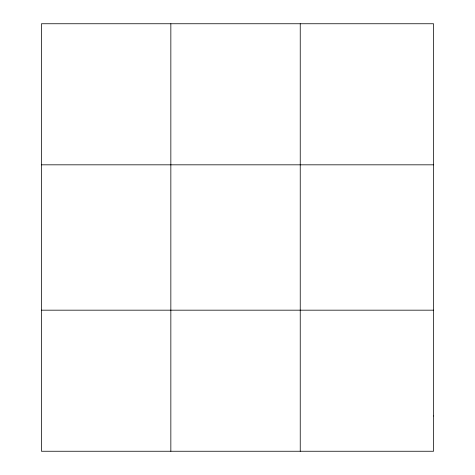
<?xml version="1.0" encoding="UTF-8"?>
<svg xmlns="http://www.w3.org/2000/svg" width="475" height="475" viewBox="0 0 475 475"><rect width="100%" height="100%" fill="white"/><g stroke="black" fill="none" stroke-linecap="round" stroke-linejoin="round"><path stroke-width="0.71" d="M170.846 451.25L170.846 23.75M300.236 451.25L300.236 23.75M41.45 164.825L433.55 164.825M41.45 310.175L433.55 310.175M433.55 415.981L433.55 451.25L41.45 451.25L41.45 23.75L433.55 23.75L433.55 415.981"/></g></svg>
